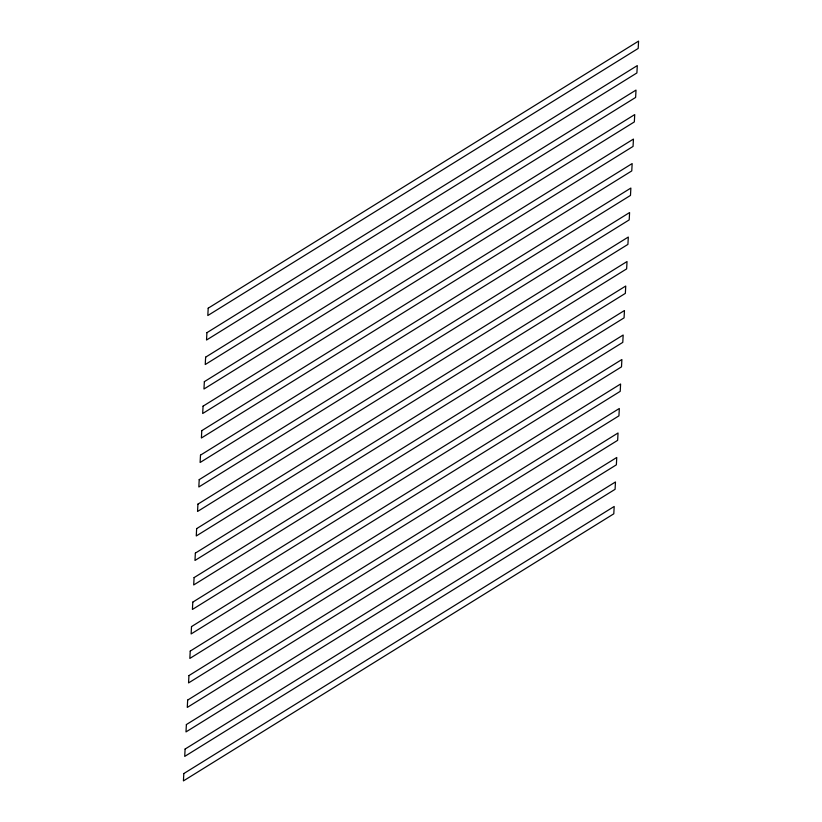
<?xml version="1.0" encoding="UTF-8"?>
<svg xmlns="http://www.w3.org/2000/svg" width="822" height="822" viewBox="0 0 822 822"><rect width="100%" height="100%" fill="white"/><g stroke="black" fill="none" stroke-linecap="round" stroke-linejoin="round"><path stroke-width="1.23" d="M183.809 773.553L183.429 780.9L613.798 513.812L614.188 506.465L183.809 773.553M185.094 749.058L184.714 756.404L615.082 489.316L615.473 481.969L185.094 749.058M186.378 724.562L185.988 731.919L616.366 464.831L616.757 457.474L186.378 724.562M187.663 700.077L187.272 707.423L617.651 440.335L618.041 432.988L187.663 700.077M188.947 675.581L188.557 682.928L618.935 415.84L619.315 408.493L188.947 675.581M190.231 651.086L189.841 658.432L620.22 391.344L620.6 383.997L190.231 651.086M191.516 626.59L191.125 633.947L621.504 366.859L621.884 359.512L191.516 626.59M192.8 602.105L192.41 609.451L622.788 342.363L623.168 335.016L192.8 602.105M194.084 577.609L193.694 584.956L624.073 317.867L624.453 310.521L194.084 577.609M195.359 553.114L194.978 560.46L625.357 293.372L625.737 286.025L195.359 553.114M196.643 528.628L196.263 535.975L626.641 268.886L627.022 261.54L196.643 528.628M197.927 504.133L197.547 511.479L627.916 244.391L628.306 237.044L197.927 504.133M199.212 479.637L198.832 486.984L629.2 219.895L629.59 212.549L199.212 479.637M200.496 455.141L200.116 462.488L630.484 195.41L630.875 188.053L200.496 455.141M201.78 430.656L201.4 438.003L631.769 170.914L632.159 163.568L201.78 430.656M203.065 406.16L202.685 413.507L633.053 146.419L633.443 139.072L203.065 406.16M204.349 381.665L203.959 389.012L634.337 121.923L634.728 114.577L204.349 381.665M205.634 357.169L205.243 364.526L635.622 97.438L636.012 90.081L205.634 357.169M206.918 332.684L206.528 340.031L636.906 72.942L637.286 65.596L206.918 332.684M208.202 308.188L207.812 315.535L638.191 48.447L638.571 41.1L208.202 308.188"/></g></svg>
